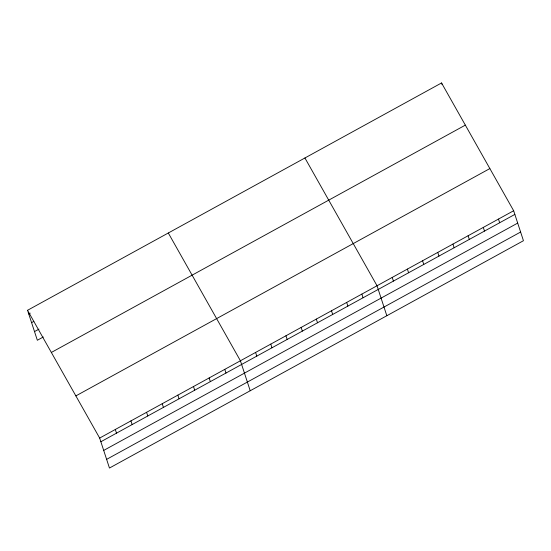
<?xml version="1.0" encoding="UTF-8"?>
<svg xmlns="http://www.w3.org/2000/svg" width="551" height="551" viewBox="0 0 551 551"><rect width="100%" height="100%" fill="white"/><g stroke="black" fill="none" stroke-linecap="round" stroke-linejoin="round"><path stroke-width="0.83" d="M27.55 310.289L441.544 82.96L513.656 210.737L523.45 240.711L109.456 468.04L99.662 438.066L27.55 310.289L37.344 340.263L43.302 336.992M28.755 313.974L30.243 313.154M31.586 322.645L33.825 321.419M34.513 331.585L38.976 329.133M51.346 352.461L465.34 125.125M75.866 395.9L489.86 168.572M99.662 438.066L513.656 210.737M100.861 441.75L514.854 214.415M103.698 450.422L517.692 223.093M106.618 459.362L520.612 232.033M304.923 157.979L377.036 285.755L386.83 315.73M168.31 232.997L240.415 360.774L250.216 390.749M498.476 219.071L499.674 222.756M441.544 82.96L442.026 84.434M483.296 227.411L484.494 231.089M468.116 235.745L469.314 239.423M452.936 244.079L454.141 247.757M437.756 252.413L438.961 256.098M422.576 260.754L423.781 264.432M407.396 269.088L408.601 272.766M392.216 277.422L393.421 281.1M361.855 294.089L363.061 297.774M346.675 302.43L347.881 306.108M331.495 310.764L332.701 314.442M316.315 319.098L317.521 322.776M301.135 327.432L302.341 331.117M285.955 335.773L287.161 339.45M270.775 344.106L271.98 347.784M255.595 352.44L256.8 356.118M224.78 369.363L225.979 373.041M209.139 377.952L210.344 381.629M193.497 386.54L194.703 390.218M177.856 395.129L179.061 398.807M162.221 403.718L163.42 407.396M146.58 412.306L147.785 415.984M130.938 420.895L132.144 424.573M115.297 429.477L116.502 433.162"/></g></svg>
